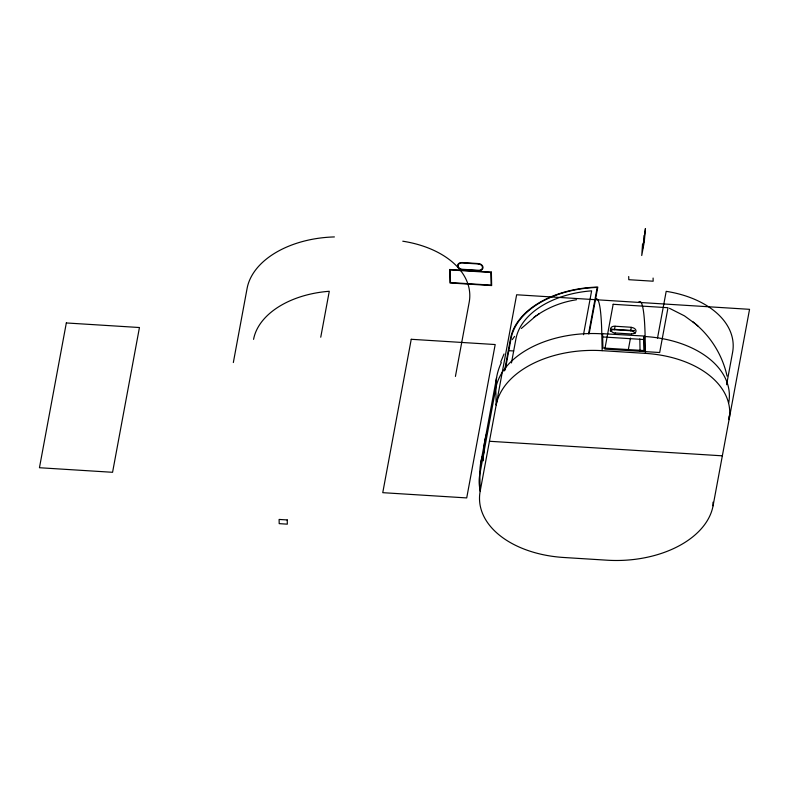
<?xml version="1.0" encoding="UTF-8"?>
<svg xmlns="http://www.w3.org/2000/svg" width="789" height="789" viewBox="0 0 789 789"><rect width="100%" height="100%" fill="white"/><g stroke="black" fill="none" stroke-linecap="round" stroke-linejoin="round"><path stroke-width="1.18" d="M644.297 241.73L645.441 228.514L642.65 248.239L642.562 244.028L641.733 255.518L644.297 241.73L644.159 235.408M233.337 362.546L247.095 288.439A90.005 57.133 -1.2 0 1 334.398 236.927M320.748 337.219L329.279 291.279A84.551 53.662 -1.2 0 0 253.575 339.349M455.421 376.432L469.179 302.315A90.005 57.133 -1.2 0 0 402.784 241.207M480.481 464.435L496.597 377.536M480.166 491.241L516.637 294.77L749.55 309.327L713.069 505.798A95.459 60.595 -1.2 0 1 607.086 560.2L563.75 557.488A95.459 60.595 -1.2 0 1 480.166 491.241L479.811 474.386A95.459 73.13 10.5 0 1 482.424 456.18M504.516 370.85L510.503 338.57A90.005 57.133 -1.2 0 1 597.806 287.068L589.127 333.786M505.256 369.794L511.045 338.609A89.463 56.778 -1.2 0 1 597.194 287.433L588.574 333.826M511.459 362.93L515.917 338.915A84.551 53.662 -1.2 0 1 591.622 290.845L583.475 334.733M610.272 330.995L610.597 329.26A4.655 3.314 13.6 0 1 615.075 326.232L631.318 327.267L630.677 330.739L614.424 329.723L615.075 326.252M615.183 333.639L615.302 332.997L631.545 334.013M628.261 350.02L630.48 338.067M643.893 350.267L643.676 339.901L644.317 336.479L645.126 336.528A95.459 60.595 -1.2 0 1 728.72 402.775M657.513 338.067L666.192 291.338A90.005 57.133 -1.2 0 1 732.577 352.456L726.59 384.726M500.719 362.043L504.033 353.975M512.278 339.595L514.586 336.39M521.332 328.48L536.007 315.886M537.289 315.028C548.966 307.039 562.527 301.842 576.512 299.751M533.985 317.286L539.311 313.627M610.499 329.102L634.573 330.611M602.826 336.952L643.666 339.507L644.307 336.055L602.609 333.688M644.485 339.97L643.676 339.921M501.311 362.674A95.459 73.13 10.5 0 0 495.808 388.218L496.163 405.073A95.459 60.595 -1.2 0 1 602.155 350.671L645.481 353.383A95.459 60.595 -1.2 0 1 729.075 419.63L728.997 416.02M508.806 350.671L513.678 350.977M489.446 441.268L722.349 455.825M669.496 308.312L684.477 315.886L695.129 323.658M695.74 324.18C711.5 337.426 722.665 356.017 727.073 376.126M692.91 321.794L697.959 326.044M644.445 338.215L644.465 338.915M713 502.189L713.069 505.798M653.095 278.053L653.154 281.209L628.784 279.691L628.715 276.525M645.481 353.383L645.126 336.528A95.459 9.626 -86.4 0 0 638.765 302.108M644.317 336.449L644.613 350.592L602.904 347.988L602.609 333.846L601.8 333.816A95.459 60.595 -1.2 0 0 495.808 388.218L479.811 474.386A95.459 60.595 -1.2 0 0 480.116 490.068M639.82 338.925L640.066 351.085M602.155 350.671L601.8 333.816A95.459 9.626 -86.4 0 0 595.429 299.406M483.351 460.806A95.459 60.595 -1.2 0 1 483.973 451.979A95.459 73.13 10.5 0 1 487.089 432.244M630.677 330.907A4.645 3.146 8.9 0 1 635.115 333.343M610.558 330.966A4.655 3.304 13.8 0 1 614.424 329.703M615.302 333.116A4.635 3.491 10.3 0 1 610.587 329.26M631.328 327.425A4.645 3.166 9 0 1 636.042 330.926A4.645 3.166 9 0 1 631.545 333.816M66.325 322.957L39.45 467.729L112.571 472.295L139.446 327.524L66.325 322.957M411.237 339.29L382.754 492.671L466.713 497.918L495.186 344.537L411.237 339.29M613.161 304.288L604.838 349.103L659.683 352.525L667.997 307.72L613.161 304.288M478.331 263.556L462.088 262.54A4.635 3.55 10.5 0 0 457.561 265.834A4.635 3.55 10.5 0 0 462.236 269.7L478.489 270.716A4.635 3.55 10.5 0 0 483.016 267.422A4.635 3.55 10.5 0 0 478.331 263.556M478.341 263.97L462.098 262.954A4.093 3.136 10.5 0 0 458.103 265.863A4.093 3.136 10.5 0 0 462.226 269.276L478.479 270.292A4.093 3.136 10.5 0 0 482.473 267.392A4.093 3.136 10.5 0 0 478.341 263.97M491.369 272.087L449.661 269.483L449.947 282.965L491.655 285.569L491.369 272.087M490.837 272.471L450.213 269.937L450.48 282.58L491.103 285.115L490.837 272.471M287.235 519.941L279.109 519.438L279.198 523.649L287.324 524.162L287.235 519.941"/></g></svg>
